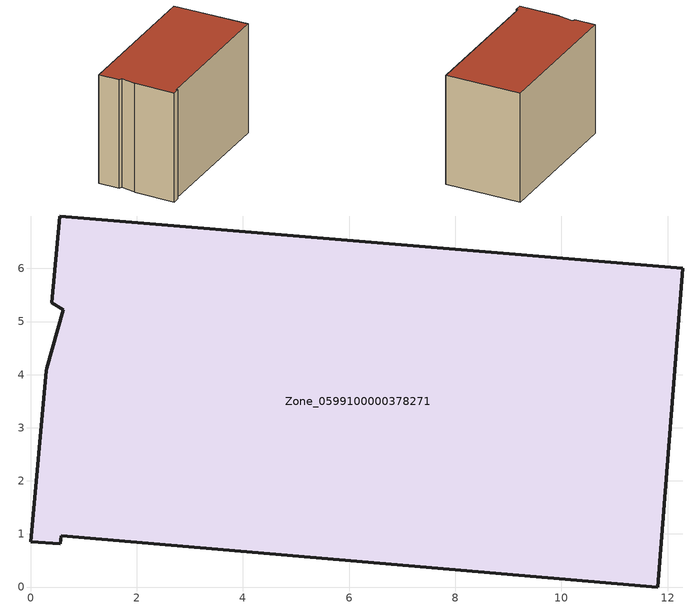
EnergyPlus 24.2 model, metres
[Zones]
Zone_0599100000378271
 floor ground (C_G): 0.56,0.82 0,0.86 0.29,4.07 0.31,4.12 0.62,5.23 0.4,5.36 0.55,6.99 12.29,6 11.82,0 0.57,0.96 z0
 wall outside (C_F): 0.55,6.99 0.4,5.36 0.62,5.23 0.31,4.12 0.29,4.07 0,0.86 0.56,0.82 0.57,0.96 11.82,0 12.29,6 0.55,6.99 z0:8.9
 roof outside (C_R): 0.31,4.12 0.29,4.07 0,0.86 0.56,0.82 0.57,0.96 11.82,0 12.29,6 0.55,6.99 0.4,5.36 0.62,5.23 z8.9
[BUILDING]
Pand.0599100000378271: North Axis=0; Terrain=City; Loads Convergence Tolerance Value=0.04; Temperature Convergence Tolerance Value=0.4; Solar Distribution=FullExterior; Maximum Number of Warmup Days=25; Minimum Number of Warmup Days=1
[Site:Location]
Rotterdam.The.Hague.AP_ZH_NLD Design_Conditions: Latitude=51.96; Longitude=4.45; Time Zone=1; Elevation=-4.5
[SITE:GROUNDTEMPERATURE:BUILDINGSURFACE]
18, 18, 18, 18, 18, 18, 18, 18, 18, 18, 18, 18
[MATERIAL] Thermal Absorptance=0.9; Solar Absorptance=0.7; Visible Absorptance=0.7
Name | Roughness | Thickness | Conductivity | Density | Specific Heat
G.TI.1992-2005 | MediumSmooth | 0.15 | 0.06 | 540 | 1210
F.TI.1992-2005 | Rough | 0.3 | 0.12 | 1920 | 840
R.TI.1992-2005 | MediumRough | 0.2 | 0.08 | 1500 | 1000
[CONSTRUCTION]
C_G: G.TI.1992-2005
C_F: F.TI.1992-2005
C_R: R.TI.1992-2005
[ZONE]
Zone_0599100000378271: Type=1; Multiplier=1; Ceiling Height=Autocalculate; Volume=Autocalculate; Floor Area=autocalculate; Part of Total Floor Area=Yes
[ZONEINFILTRATION:DESIGNFLOWRATE]
Infil_Zone_0599100000378271: Zone or ZoneList or Space or SpaceList=Zone_0599100000378271; Schedule=AlwaysOn; Design Flow Rate Calculation Method=Flow/Area; Flow Rate per Floor Area=0.0015; Constant Term Coefficient=1; Temperature Term Coefficient=0; Velocity Term Coefficient=0; Velocity Squared Term Coefficient=0
[HVACTEMPLATE:ZONE:IDEALLOADSAIRSYSTEM]
Zone_0599100000378271: Maximum Heating Supply Air Temperature=50; Minimum Cooling Supply Air Temperature=13; Maximum Heating Supply Air Humidity Ratio=0.0156; Minimum Cooling Supply Air Humidity Ratio=0.0077; Heating Limit=NoLimit; Cooling Limit=NoLimit; Dehumidification Control Type=ConstantSensibleHeatRatio; Cooling Sensible Heat Ratio=0.7; Dehumidification Setpoint=60; Humidification Control Type=None; Humidification Setpoint=30; Outdoor Air Method=None; Outdoor Air Flow Rate per Person=0.00944; Outdoor Air Flow Rate per Zone Floor Area=0; Outdoor Air Flow Rate per Zone=0; Demand Controlled Ventilation Type=None; Outdoor Air Economizer Type=NoEconomizer; Heat Recovery Type=None; Sensible Heat Recovery Effectiveness=0.7; Latent Heat Recovery Effectiveness=0.65
[ZONECONTROL:THERMOSTAT]
ThermostatControl_Zone_0599100000378271: Zone or ZoneList=Zone_0599100000378271; Control Type Schedule=DualSetpointControlType; Control 1=Thermostat_Zone_0599100000378271; Temperature Difference Between Cutout And Setpoint=0
[THERMOSTATSETPOINT:DUALSETPOINT]
Thermostat_Zone_0599100000378271: Heating Setpoint Temperature Schedule=HeatingSetpoint_Zone_0599100000378271; Cooling Setpoint Temperature Schedule=CoolingSetpoint_Zone_0599100000378271
[SCHEDULE:COMPACT]
HeatingSetpoint_Zone_0599100000378271: Through: 12/31, For: AllDays, Until: 24:00, 21
CoolingSetpoint_Zone_0599100000378271: Through: 12/31, For: AllDays, Until: 24:00, 24
DualSetpointControlType: Through: 12/31, For: AllDays, Until: 24:00, 4
AlwaysOn: Through: 12/31, For: AllDays, Until: 24:00, 1
